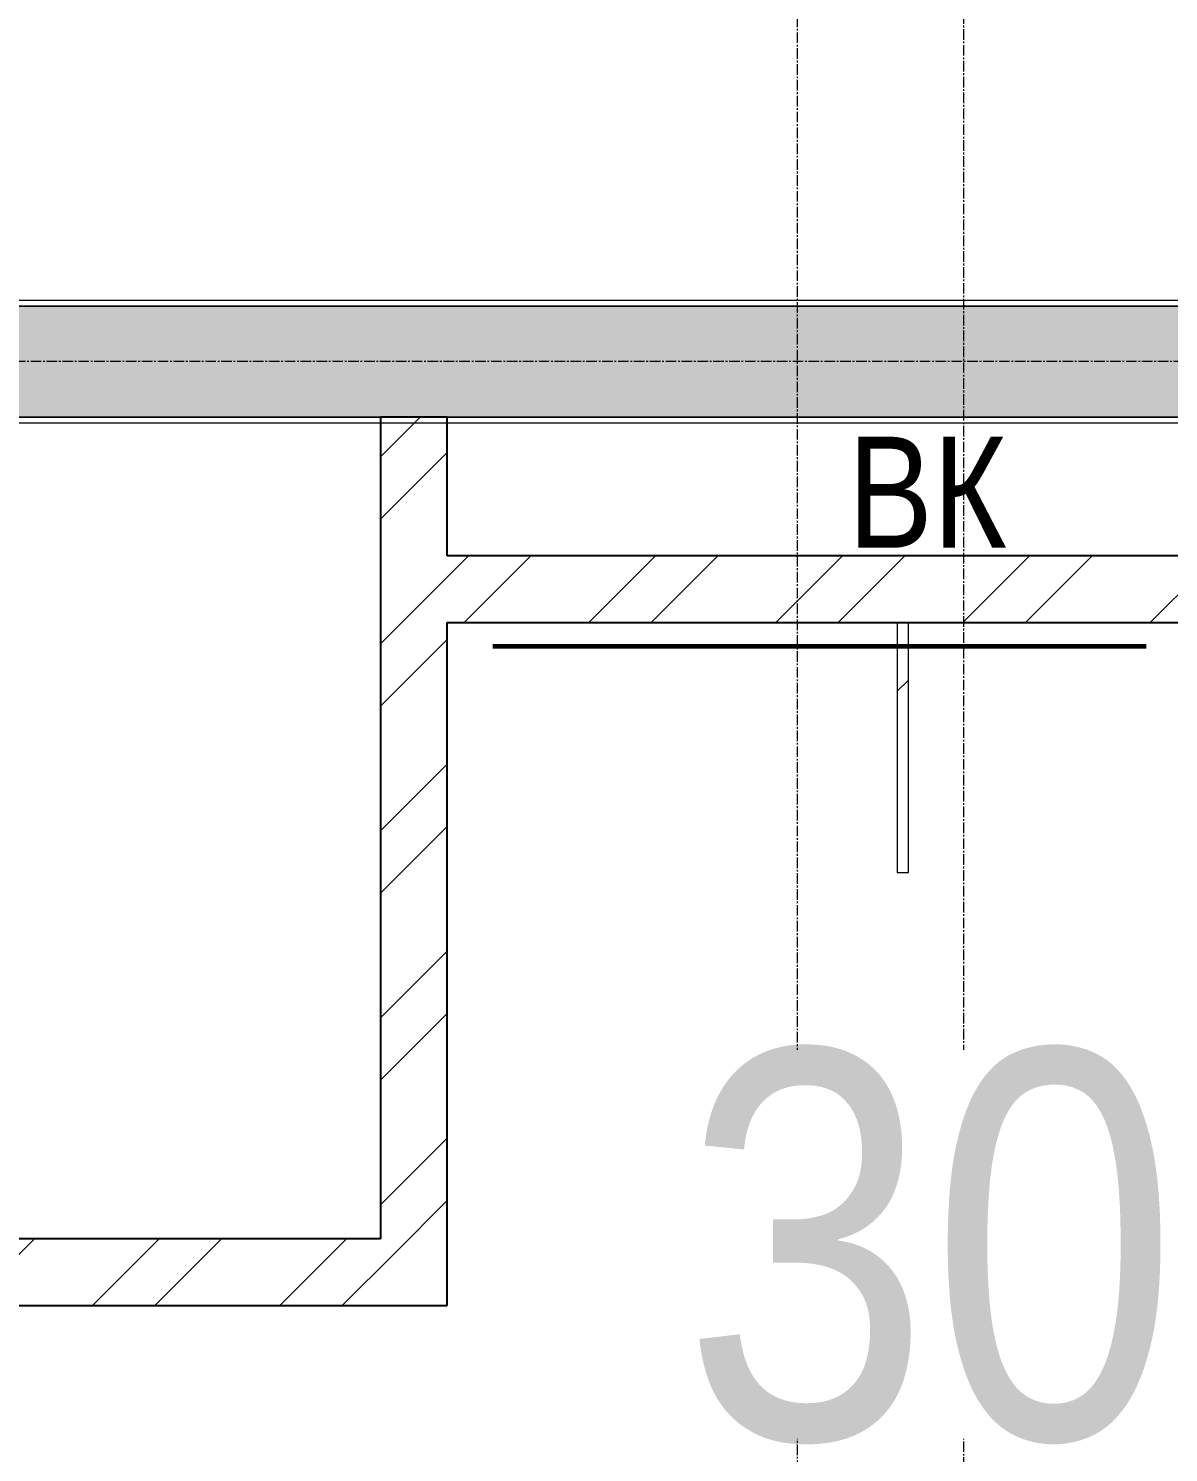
# Model space of a CAD drawing. Header units: millimetres. Extents: x -231292 to 573618, y -153144 to 564035.
# Drawn here: x 25500 to 27552, y -103110 to -100545 of the extents above; entities that cross this region are included whole.
import ezdxf

# ---------------------------------------------------------------- set-up
doc = ezdxf.new("R2010")
doc.units = ezdxf.units.MM
doc.linetypes.add('CENTER2', pattern=[28.575, 19.05, -3.175, 3.175, -3.175])
doc.layers.get('0').update_dxf_attribs({"color": 250})
for name, color, linetype, lineweight in [('11.10) плитка Установка люков', 190, 'Continuous', 60), ('АР_Стены ГКЛ', 250, 'Continuous', 15), ('АР_Стены кирпич', 250, 'Continuous', 20), ('АР_Стены ПЕНОблок', 250, 'Continuous', 20), ('АР_Тонкая', 250, 'Continuous', 5), ('АР_Штриховка', 250, 'Continuous', 0), ('ВК_Шахты', 5, 'Continuous', 9), ('РД_Оси_100', 250, 'Continuous', 0)]:
    doc.layers.add(name, color=color, linetype=linetype, lineweight=lineweight)
doc.styles.add('style1', font='ARIALN.TTF')

# ---------------------------------------------------------------- blocks, each defined once
blk = doc.blocks.new('оси_рен')
at = {"layer": 'РД_Оси_100', "color": 251, "linetype": 'CENTER2', "true_color": 0x636466}
blk.add_line((1225207.916, 183613.25), (1189697.958, 183613.25), dxfattribs=at)
for points in [[(1213652.916, 223268.25), (1213652.916, 135558.25)], [(1213952.916, 135558.25), (1213952.916, 223268.25)]]:
    blk.add_lwpolyline(points, dxfattribs=at)

msp = doc.modelspace()

# ---------------------------------------------------------------- hatches: boundary and pattern name
at = {"layer": 'АР_Штриховка', "linetype": 'Continuous', "lineweight": 0, "true_color": 0x000000}
h = msp.add_hatch(dxfattribs=at)
h.set_pattern_fill('AR-CONC', color=18, angle=-315, style=0)
h.set_pattern_definition([(95, (8883.46, -162345.28), (140.09465, 117.55338), [19.05, -209.55]), (40, (8883.46, -162345.28), (-160.01845, 110.17673), [15.24, -167.6406]), (145.45144, (8895.13, -162335.49), (-19.9238, 227.7301), [16.19, -178.09024]), (91.1842, (8847.54, -162309.36), (221.41024, 161.9534), [28.575, -314.325]), (141.63556, (8866, -162295.87), (-7.0866, 342.8268), [24.285, -267.1356]), (36.18415, (8847.54, -162309.36), (-7.0866, 342.8268), [22.86, -251.4597]), (66, (8874.48, -162300.38), (179.51998, 34.89515), [19.05, -209.55]), (11, (8874.48, -162300.38), (-86.5399, 173.9412), [15.24, -167.64]), (116.45144, (8889.44, -162297.47), (92.98005, 208.83634), [16.19, -178.08994]), (82.5, (8883.46, -162345.28), (-57.60547, 61.973414), [0, -165.608, 0, -170.18, 0, -168.275]), (52.5, (8883.46, -162345.28), (-23.58973, 118.087), [0, -97.028, 0, -161.798, 0, -64.135]), (12.5, (8843.406, -162385.335), (99.92786, 91.826196), [0, -63.5, 0, -198.12, 0, -262.89]), (2.5, (8825.45, -162403.3), (86.7639, 122.7224), [0, -82.55, 0, -131.572, 0, -186.69])])
h.paths.add_polyline_path([(28863.458, -101245.283), (28863.458, -101045.283), (22283.458, -101045.283), (22283.458, -101245.283)], flags=0)
h = msp.add_hatch(dxfattribs=at)
h.set_pattern_fill('ANSI32', color=18, scale=25, style=0)
h.set_pattern_definition([(45, (8883.46, -162345.28), (-168.3798, 168.3798), []), (45, (8995.7, -162345.28), (-168.3798, 168.3798), [])])
h.paths.add_polyline_path([(26133.458, -102725.283), (26253.458, -102845.283), (26253.458, -101615.283), (26223.458, -101535.283), (26133.458, -101495.283)], flags=0)
h.paths.add_polyline_path([(26133.458, -101495.283), (26223.458, -101535.283), (26253.458, -101495.283), (26253.458, -101245.283), (26133.458, -101245.283)], flags=0)
h = msp.add_hatch(dxfattribs=at)
h.set_pattern_fill('ANSI32', color=18, scale=25, angle=360, style=0)
h.set_pattern_definition([(45, (8883.46, -162345.28), (-168.3798, 168.3798), []), (45, (8995.7, -162345.28), (-168.3798, 168.3798), [])])
h.paths.add_polyline_path([(28863.458, -101615.283), (28863.458, -101495.283), (26253.458, -101495.283), (26223.458, -101535.283), (26253.458, -101615.283)], flags=0)
h = msp.add_hatch(dxfattribs=at)
h.set_pattern_fill('_U', color=18, scale=250, angle=-315, style=0, pattern_type=0)
h.set_pattern_definition([(45, (8883.46, -162345.28), (-176.7767, 176.7767), [])])
h.paths.add_polyline_path([(27083.458, -101615.283), (27063.458, -101615.283), (27063.458, -102065.283), (27083.458, -102065.283)], flags=0)
h = msp.add_hatch(dxfattribs=at)
h.set_pattern_fill('ANSI32', color=18, scale=25, style=0)
h.set_pattern_definition([(45, (8883.46, -162345.28), (-168.3798, 168.3798), []), (45, (8995.7, -162345.28), (-168.3798, 168.3798), [])])
h.paths.add_polyline_path([(23603.458, -102725.283), (23483.458, -102845.283), (23853.458, -102845.283), (23893.458, -102755.283), (23853.458, -102725.283)], flags=0)
h.paths.add_polyline_path([(23973.458, -102725.283), (23893.458, -102755.283), (23853.458, -102845.283), (26253.458, -102845.283), (26133.458, -102725.283)], flags=0)

# ---------------------------------------------------------------- linework, layer by layer
at = {"layer": '11.10) плитка Установка люков'}
msp.add_lwpolyline([(26335.333, -101657.738), (27511.408, -101657.738)], dxfattribs=at)
at = {"layer": 'АР_Стены ГКЛ', "color": 18, "linetype": 'Continuous', "lineweight": 15, "true_color": 0x000000}
for p, q in [((27083.458, -101615.283), (27063.458, -101615.283)), ((27063.458, -101615.283), (27063.458, -102065.283)), ((27083.458, -102065.283), (27083.458, -101615.283)), ((27063.458, -102065.283), (27083.458, -102065.283))]:
    msp.add_line(p, q, dxfattribs=at)
at = {"layer": 'АР_Стены кирпич', "color": 18, "linetype": 'Continuous', "lineweight": 25, "true_color": 0x000000}
for p, q in [((26253.458, -101245.283), (26133.458, -101245.283)), ((26133.458, -101245.283), (26133.458, -101495.283)), ((26253.458, -101495.283), (26253.458, -101245.283)), ((26133.458, -101495.283), (26133.458, -102725.283)), ((28863.458, -101495.283), (26253.458, -101495.283)), ((26253.458, -101615.283), (28863.458, -101615.283)), ((26253.458, -102845.283), (26253.458, -101615.283)), ((26133.458, -102725.283), (23973.458, -102725.283)), ((23853.458, -102845.283), (26253.458, -102845.283))]:
    msp.add_line(p, q, dxfattribs=at)
at = {"layer": 'АР_Стены ПЕНОблок', "color": 18, "linetype": 'Continuous', "lineweight": 20, "true_color": 0x000000}
for p, q in [((28863.458, -101045.283), (22283.458, -101045.283)), ((22283.458, -101245.283), (28863.458, -101245.283))]:
    msp.add_line(p, q, dxfattribs=at)
at = {"layer": 'АР_Тонкая', "color": 18, "linetype": 'Continuous', "lineweight": 0, "true_color": 0x000000}
for p, q in [((28863.458, -101035.283), (22283.458, -101035.283)), ((22283.458, -101045.283), (28863.458, -101045.283)), ((28863.458, -101245.283), (22283.458, -101245.283)), ((22283.458, -101255.283), (28863.458, -101255.283))]:
    msp.add_line(p, q, dxfattribs=at)

# ---------------------------------------------------------------- block references
at = {"rotation": 359.999868838025}
msp.add_blockref('оси_рен', (-1186769.82, -284755.728), dxfattribs=at)

# ---------------------------------------------------------------- texts
at = {"layer": 'ВК_Шахты', "color": 18, "lineweight": 50, "true_color": 0x000000, "style": 'style1'}
msp.add_text('ВК', height=200, dxfattribs=at).set_placement((26974.614, -101480.488))

# ---------------------------------------------------------------- next in the draw order: texts
at = {"layer": '11.10) плитка Установка люков', "color": 176, "true_color": 0x00008a, "insert": (26676.888, -102385.174), "char_height": 700, "width": 1668.44707, "attachment_point": 1, "line_spacing_factor": 0.3, "style": 'style1', "bg_fill": 3, "box_fill_scale": 1, "bg_fill_color": 256, "bg_fill_transparency": 0}
msp.add_mtext('\\pxsm1;30х40', dxfattribs=at)

doc.saveas('drawing.dxf')
